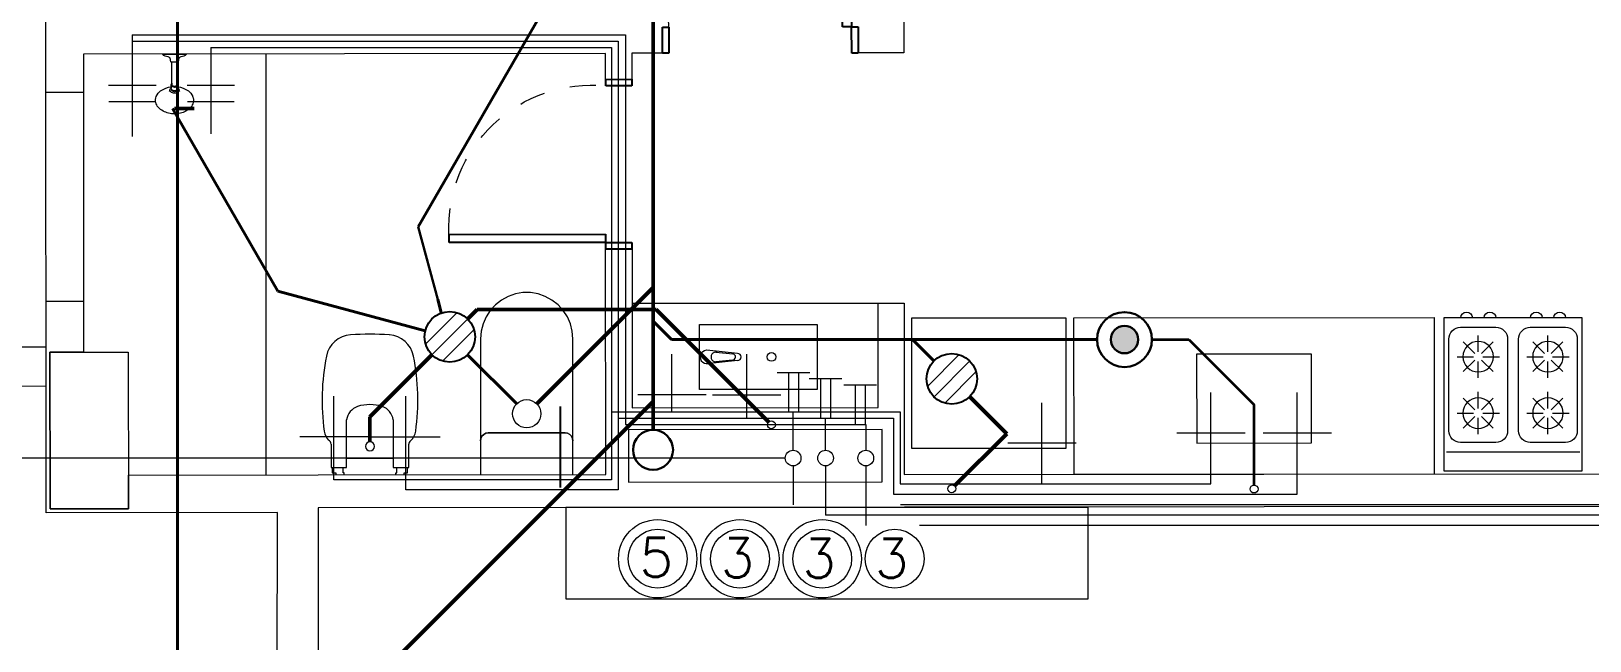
# Model space of a CAD drawing. Header units: millimetres. Extents: x 539 to 842, y -453 to -96.
# Drawn here: x 795.01 to 800.99, y -354.46 to -352.13 of the extents above; entities that cross this region are included whole.
import ezdxf

# ---------------------------------------------------------------- set-up
doc = ezdxf.new("R2010")
doc.units = ezdxf.units.MM
doc.header["$LTSCALE"] = 0.1
for name, pattern in [('ACAD_ISO02W100', [15, 12, -3]), ('CONTINUA', [0]), ('Trazo', [0.00635, 0.003175, -0.003175])]:
    doc.linetypes.add(name, pattern=pattern)
doc.layers.get('0').update_dxf_attribs({"lineweight": 5})
for name, color, linetype, lineweight in [('00-Agua Caliente', 1, 'Continuous', 20), ('00-Agua Fria', 5, 'ACAD_ISO02W100', 20), ('00-Texto AC', 7, 'Continuous', 18), ('00-Texto AF', 7, 'Continuous', 18), ('A-DETL-GENF', 7, 'Continuous', 5), ('A-DOOR', 7, 'Continuous', 5), ('MUEBLES', 250, 'Continuous', 5), ('P-SANR-FIXT', 7, 'Continuous', 5)]:
    doc.layers.add(name, color=color, linetype=linetype, lineweight=lineweight)
for name, color, linetype in [('00-Pluvial', 40, 'Continuous'), ('00-Secundario', 24, 'Continuous'), ('00-Ventilacion', 3, 'Continuous'), ('Textos', 7, 'Continuous')]:
    doc.layers.add(name, color=color, linetype=linetype)
doc.layers.add('00-Primario', color=7, linetype='Continuous', true_color=0xff2400)
doc.layers.add('A-DOOR-HDLN', color=5, linetype='Trazo', lineweight=5, true_color=0x0000ff)
doc.styles.add('Romans', font='romans.shx')

# ---------------------------------------------------------------- blocks, each defined once
blk = doc.blocks.new('Family6 - Puerta OBLAK - Baño-2882893-1-TORRE-ARQ-PB')
at = {"layer": 'A-DOOR', "color": 8, "lineweight": 25}
for p, q in [((-0.3, 0.05), (-0.325, 0.05)), ((-0.325, 0.05), (-0.325, -0.05)), ((-0.3, -0.05), (-0.3, 0.05)), ((0.325, 0.05), (0.3, 0.05)), ((0.3, 0.05), (0.3, -0.05)), ((0.325, -0.05), (0.325, 0.05)), ((-0.325, -0.05), (-0.3, -0.05)), ((-0.2685, -0.0508), (-0.3, -0.0508)), ((-0.3, -0.0508), (-0.3, -0.6507)), ((-0.2685, -0.6507), (-0.2685, -0.0508)), ((0.3, -0.05), (0.325, -0.05)), ((-0.3, -0.6507), (-0.2685, -0.6507))]:
    blk.add_line(p, q, dxfattribs=at)
at = {"layer": 'A-DOOR-HDLN', "color": 8}
blk.add_arc((-0.2437, -0.1049), 0.5464, 267.40168, 5.68796, dxfattribs=at)
blk = doc.blocks.new('Family5 - Puerta OPBLAK - Dormitorio-2880729-1-TORRE-ARQ-PB')
at = {"layer": 'A-DOOR', "color": 8, "lineweight": 25}
for p, q in [((-0.35, 0.05), (-0.375, 0.05)), ((-0.375, 0.05), (-0.375, -0.05)), ((-0.35, -0.05), (-0.35, 0.05)), ((0.375, 0.05), (0.35, 0.05)), ((0.35, 0.05), (0.35, -0.05)), ((0.375, -0.05), (0.375, 0.05)), ((-0.375, -0.05), (-0.35, -0.05)), ((0.35, -0.05), (0.315, -0.05)), ((0.315, -0.05), (0.315, -0.75)), ((0.35, -0.75), (0.35, -0.05)), ((0.35, -0.05), (0.375, -0.05)), ((0.315, -0.75), (0.35, -0.75))]:
    blk.add_line(p, q, dxfattribs=at)
at = {"layer": 'A-DOOR-HDLN', "color": 8}
blk.add_arc((0.3017, -0.0967), 0.6534, 175.89838, 271.16402, dxfattribs=at)
blk = doc.blocks.new('Cocina 51cm')
at = {"layer": 'MUEBLES', "color": 8}
for p, q in [((-0.255, -0.036), (0, -0.036)), ((0, -0.036), (0.255, -0.036)), ((-0.1335, -0.1035), (-0.1335, -0.1666)), ((0.1335, -0.1035), (0.1335, -0.1666)), ((-0.1908, -0.1273), (-0.1462, -0.1718)), ((-0.0762, -0.1273), (-0.1207, -0.1718)), ((0.0762, -0.1273), (0.1207, -0.1718)), ((0.1908, -0.1273), (0.1462, -0.1718)), ((-0.2145, -0.1846), (-0.1515, -0.1846)), ((-0.1462, -0.1973), (-0.1908, -0.2419)), ((-0.1335, -0.2026), (-0.1335, -0.2656)), ((-0.1207, -0.1973), (-0.0762, -0.2419)), ((-0.1154, -0.1846), (-0.0524, -0.1846)), ((0.0524, -0.1846), (0.1154, -0.1846)), ((0.1207, -0.1973), (0.0762, -0.2419)), ((0.1335, -0.2026), (0.1335, -0.2656)), ((0.1462, -0.1973), (0.1908, -0.2419)), ((0.1515, -0.1846), (0.2145, -0.1846)), ((-0.1908, -0.3433), (-0.1462, -0.3879)), ((-0.1335, -0.3196), (-0.1335, -0.3826)), ((-0.0762, -0.3433), (-0.1207, -0.3879)), ((0.0762, -0.3433), (0.1207, -0.3879)), ((0.1335, -0.3196), (0.1335, -0.3826)), ((0.1908, -0.3433), (0.1462, -0.3879)), ((-0.2145, -0.4006), (-0.1515, -0.4006)), ((-0.1462, -0.4134), (-0.1908, -0.4579)), ((-0.1207, -0.4134), (-0.0762, -0.4579)), ((-0.1154, -0.4006), (-0.0524, -0.4006)), ((0.0524, -0.4006), (0.1154, -0.4006)), ((0.1207, -0.4134), (0.0762, -0.4579)), ((0.1462, -0.4134), (0.1908, -0.4579)), ((0.1515, -0.4006), (0.2145, -0.4006)), ((-0.1335, -0.4187), (-0.1335, -0.4817)), ((0.1335, -0.4187), (0.1335, -0.4817))]:
    blk.add_line(p, q, dxfattribs=at)
blk.add_lwpolyline([(-0.265, 0.036), (0.265, 0.036), (0.265, -0.5492), (-0.265, -0.5492)], close=True, dxfattribs=at)
for points in [[(-0.201, -0.5132), (-0.0659, -0.5132, 0.414214), (-0.0209, -0.4682), (-0.0209, -0.117, 0.414214), (-0.0659, -0.072), (-0.201, -0.072, 0.414214), (-0.246, -0.117), (-0.246, -0.4682, 0.414214)], [(0.0659, -0.5132), (0.201, -0.5132, 0.414214), (0.246, -0.4682), (0.246, -0.117, 0.414214), (0.201, -0.072), (0.0659, -0.072, 0.414214), (0.0209, -0.117), (0.0209, -0.4682, 0.414214)]]:
    blk.add_lwpolyline(points, format="xyb", close=True, dxfattribs=at)
for centre in [(-0.1335, -0.1846), (0.1335, -0.1846), (-0.1335, -0.4006), (0.1335, -0.4006)]:
    blk.add_circle(centre, 0.0585, dxfattribs=at)
for centre in [(-0.1782, -0.5492), (-0.0887, -0.5492), (0.0887, -0.5492), (0.1782, -0.5492)]:
    blk.add_arc(centre, 0.0225, 180, 0, dxfattribs=at)
blk = doc.blocks.new('Shower-Valve_Trim-KOHLER-Alteo-K-TS45106 - 2_5 GPM_ 2BZ-Oil-Rubed Nickel-V7-2-TORRE-ARQ- PB _-2_14_')
at = {"layer": 'P-SANR-FIXT', "color": 8}
for p, q in [((2.5169, -14.2613), (2.5063, -14.3045)), ((2.5274, -14.2181), (2.5169, -14.2613)), ((2.5304, -14.2201), (2.5274, -14.2181)), ((2.5491, -14.2543), (2.5352, -14.2486)), ((2.544, -14.2785), (2.5489, -14.2585)), ((2.5489, -14.2585), (2.5496, -14.2555)), ((2.6277, -14.2778), (2.5489, -14.2585)), ((2.5063, -14.3045), (2.5099, -14.304)), ((2.5273, -14.281), (2.5422, -14.2823)), ((2.5433, -14.2816), (2.544, -14.2785)), ((2.544, -14.2785), (2.6228, -14.2978)), ((2.6228, -14.2978), (2.6275, -14.299)), ((2.6273, -14.3012), (2.6353, -14.3032)), ((2.6277, -14.2778), (2.6324, -14.2789)), ((2.6412, -14.2788), (2.6333, -14.2768)), ((2.6353, -14.3032), (2.6403, -14.3044)), ((2.6412, -14.2788), (2.6463, -14.28))]:
    blk.add_line(p, q, dxfattribs=at)
for centre, radius, start, end in [((2.5286, -14.2227), 0.00317, 6.88973, 54.99277), ((2.3096, -14.2492), 0.2237, 0.86448, 6.88973), ((2.5364, -14.2458), 0.00308, 180.86448, 247.69643), ((2.5487, -14.2552), 0.000995, 346.24425, 67.69643), ((2.7256, -14.3114), 0.0905, 131.08312, 158.8669), ((2.697, -14.2785), 0.0469, 98.13329, 131.08312), ((2.696, -14.2716), 0.0399, 63.16756, 98.13329), ((2.6956, -14.2724), 0.0408, 36.25317, 63.16756), ((2.6759, -14.2869), 0.0652, 13.90573, 36.25317), ((2.5094, -14.3008), 0.00318, 277.49573, 325.59877), ((2.3275, -14.1762), 0.2237, 325.59877, 331.62402), ((2.527, -14.284), 0.00308, 84.79207, 151.62402), ((2.5423, -14.2813), 0.000995, 264.79207, 346.24425), ((2.629, -14.2944), 0.00706, 209.18005, 256.24425), ((2.6316, -14.2837), 0.00706, 76.24425, 123.30845), ((2.7252, -14.3132), 0.0905, 173.6216, 201.40538), ((2.6532, -14.2979), 0.0156, 203.24425, 228.68804), ((2.6423, -14.2962), 0.00848, 256.24425, 285.40268), ((2.6414, -14.2929), 0.0119, 285.40268, 336.41209), ((2.6547, -14.2917), 0.0156, 103.80047, 129.24425), ((2.6364, -14.3294), 0.0206, 46.321, 64.72443), ((2.6442, -14.2882), 0.00848, 47.08582, 76.24425), ((2.6419, -14.2907), 0.0119, 356.07641, 47.08582), ((2.639, -14.2912), 0.0148, 333.96033, 346.24425), ((2.639, -14.2912), 0.0148, 346.24425, 358.52817), ((2.6544, -14.2561), 0.0206, 267.76407, 286.1675), ((2.642, -14.2919), 0.0998, 333.27475, 346.24425), ((2.642, -14.2919), 0.0998, 346.24425, 359.21375), ((2.6548, -14.2921), 0.0869, 359.21375, 13.90573), ((2.6846, -14.3292), 0.0469, 201.40538, 234.35521), ((2.6805, -14.3348), 0.0399, 234.35521, 269.32094), ((2.6805, -14.334), 0.0408, 269.32094, 296.23533), ((2.6697, -14.312), 0.0652, 296.23533, 318.58277), ((2.6535, -14.2977), 0.0869, 318.58277, 333.27475)]:
    blk.add_arc(centre, radius, start, end, dxfattribs=at)
for centre, major_axis, start_param, end_param in [((2.63, -14.289), (0.0025, 0.01), 3.141593, 4.712389), ((2.63, -14.289), (0.0025, 0.01), 4.712389, 6.283185), ((2.6499, -14.2938), (0.0042, 0.0171), 2.888228, 4.712389), ((2.6499, -14.2938), (0.00241, 0.00985), 3.041039, 4.712389), ((2.6499, -14.2938), (0.0042, 0.0171), 4.712389, 6.53655), ((2.6499, -14.2938), (0.00241, 0.00985), 4.712389, 6.383739)]:
    blk.add_ellipse(centre, major_axis=major_axis, ratio=0.707107, start_param=start_param, end_param=end_param, dxfattribs=at)
for points in [[(2.6393, -14.2912), (2.6389, -14.2927), (2.6378, -14.2956), (2.6351, -14.2992), (2.632, -14.301), (2.6293, -14.3015), (2.628, -14.3014), (2.6273, -14.3012)], [(2.6393, -14.2912), (2.6397, -14.2897), (2.64, -14.2867), (2.6392, -14.2823), (2.6374, -14.2792), (2.6352, -14.2775), (2.634, -14.277), (2.6333, -14.2768)]]:
    blk.add_open_spline(points, degree=3, knots=[1.570796, 1.570796, 1.570796, 1.570796, 1.963495, 2.356194, 2.748894, 2.945243, 3.141593, 3.141593, 3.141593, 3.141593], dxfattribs=at)
blk = doc.blocks.new('Sanitary_Toilets_Ceramica-Catalano_Zero-70-One-Piece-Close-Coupled-Syphonic - Default-V1-2-TORRE-ARQ- PB _-2_14_')
at = {"layer": 'A-DETL-GENF', "color": 8}
for p, q in [((0.0444, 0.177), (0.0015, 0.177)), ((0.0887, 0.177), (0.0444, 0.177)), ((0.1331, 0.177), (0.0887, 0.177)), ((0.1331, 0.177), (0.1423, 0.1755)), ((0.524, 0.177), (0.1331, 0.177)), ((0.1423, 0.1755), (0.1331, 0.177)), ((0.1423, 0.1755), (0.1507, 0.1713)), ((0.1507, 0.1713), (0.1423, 0.1755)), ((0.1507, 0.1713), (0.1573, 0.1646)), ((0.1573, 0.1646), (0.1507, 0.1713)), ((0.1573, 0.1646), (0.1616, 0.1563)), ((0.1616, 0.1563), (0.1573, 0.1646)), ((0.1616, 0.1563), (0.1631, 0.147)), ((0.1631, 0.147), (0.1616, 0.1563)), ((0.1631, 0.147), (0.1631, -0.147)), ((0.1631, 0.098), (0.1631, 0.147)), ((0.5531, 0.1746), (0.524, 0.177)), ((0.5815, 0.1674), (0.5531, 0.1746)), ((0.6082, 0.1557), (0.5815, 0.1674)), ((0.6327, 0.1397), (0.6082, 0.1557)), ((0.6542, 0.1199), (0.6327, 0.1397)), ((0.6722, 0.0968), (0.6542, 0.1199)), ((0.1631, 0.049), (0.1631, 0.098)), ((0.6861, 0.0711), (0.6722, 0.0968)), ((0.6956, 0.0435), (0.6861, 0.0711)), ((0.1631, 0), (0.1631, 0.049)), ((0.7004, 0.0146), (0.6956, 0.0435)), ((0.7004, -0.0146), (0.7004, 0.0146)), ((0.1631, -0.049), (0.1631, 0)), ((0.1631, -0.098), (0.1631, -0.049)), ((0.6861, -0.0711), (0.6956, -0.0435)), ((0.6956, -0.0435), (0.7004, -0.0146)), ((0.1631, -0.147), (0.1631, -0.098)), ((0.6542, -0.1199), (0.6722, -0.0968)), ((0.6722, -0.0968), (0.6861, -0.0711)), ((0.0015, -0.177), (0.0444, -0.177)), ((0.0444, -0.177), (0.0887, -0.177)), ((0.0887, -0.177), (0.1331, -0.177)), ((0.1423, -0.1755), (0.1331, -0.177)), ((0.1331, -0.177), (0.1423, -0.1755)), ((0.1331, -0.177), (0.524, -0.177)), ((0.1507, -0.1713), (0.1423, -0.1755)), ((0.1423, -0.1755), (0.1507, -0.1713)), ((0.1573, -0.1646), (0.1507, -0.1713)), ((0.1507, -0.1713), (0.1573, -0.1646)), ((0.1616, -0.1563), (0.1573, -0.1646)), ((0.1573, -0.1646), (0.1616, -0.1563)), ((0.1631, -0.147), (0.1616, -0.1563)), ((0.1616, -0.1563), (0.1631, -0.147)), ((0.524, -0.177), (0.5531, -0.1746)), ((0.5531, -0.1746), (0.5815, -0.1674)), ((0.5815, -0.1674), (0.6082, -0.1557)), ((0.6082, -0.1557), (0.6327, -0.1397)), ((0.6327, -0.1397), (0.6542, -0.1199))]:
    blk.add_line(p, q, dxfattribs=at)
blk = doc.blocks.new('Vitreous china bidet _ Debba _ Roca _ 355994xx0 - White - Debba- Roca-2705266-2-TORRE-ARQ- PB _-2_14_')
at = {"layer": 'P-SANR-FIXT', "color": 8}
for p, q in [((0.0357, 0.0802), (0.0357, 0.2622)), ((0.2143, 0.2622), (0.2143, 0.0802)), ((-0.0236, 0.1689), (-0.0236, 0.0802)), ((0.2736, 0.0802), (0.2738, 0.1687)), ((-0.0236, 0.0802), (-0.0194, 0.0802)), ((-0.0194, 0.0802), (-0.0194, 0.0596)), ((-0.0194, 0.0802), (0.0221, 0.0802)), ((0.0221, 0.0802), (0.0357, 0.0802)), ((0.0221, 0.0596), (0.0221, 0.0802)), ((0.0357, 0.1159), (0.2143, 0.1159)), ((0.2143, 0.0802), (0.2279, 0.0802)), ((0.2279, 0.0802), (0.2694, 0.0802)), ((0.2279, 0.0596), (0.2279, 0.0802)), ((0.2694, 0.0596), (0.2694, 0.0802)), ((0.2694, 0.0802), (0.2736, 0.0802)), ((-0.0194, 0.0596), (-0.006, 0.0596)), ((-0.006, 0.0596), (-0.006, 0.0508)), ((0.026, 0.0596), (0.0221, 0.0596)), ((0.026, 0.0508), (0.026, 0.0596)), ((0.224, 0.0596), (0.2279, 0.0596)), ((0.224, 0.0508), (0.224, 0.0596)), ((0.256, 0.0508), (0.256, 0.0596)), ((0.256, 0.0596), (0.2694, 0.0596))]:
    blk.add_line(p, q, dxfattribs=at)
for centre, radius, start, end in [((0.0575, 0.4868), 0.1013, 93.86915, 168.75559), ((0.125, -0.5106), 1.1009, 86.13085, 93.86915), ((0.1925, 0.4868), 0.1013, 11.24441, 86.13085), ((0.8089, 0.3374), 0.8673, 168.75559, 187.87391), ((-0.5589, 0.3374), 0.8673, 352.12609, 11.24441), ((0.1, 0.2529), 0.0649, 110.16908, 171.83092), ((0.1293, 0.1353), 0.1859, 91.32885, 106.15101), ((0.1207, 0.1353), 0.1859, 73.84899, 88.67115), ((0.15, 0.2529), 0.0649, 8.16908, 69.83092), ((0.0086, 0.2267), 0.0594, 187.87391, 225.1331), ((-0.0411, 0.1689), 0.0175, 0, 63.70008), ((0.2904, 0.1686), 0.0167, 126.27151, 179.72849), ((0.2414, 0.2267), 0.0594, 311.25476, 352.12609), ((0.125, 0.1608), 0.0175, 0, 180), ((0.125, 0.1608), 0.0175, 180, 0)]:
    blk.add_arc(centre, radius, start, end, dxfattribs=at)
blk = doc.blocks.new('Bacha 45x25cm')
at = {"layer": 'MUEBLES', "color": 8}
for p, q in [((0.1116, 0.1456), (0.0994, 0.0278)), ((0.1062, 0.0625), (0.1134, 0.1271)), ((0.1367, 0.1258), (0.1438, 0.0625)), ((0.1384, 0.1456), (0.1506, 0.0278))]:
    blk.add_line(p, q, dxfattribs=at)
blk.add_lwpolyline([(0, 0.45), (0.25, 0.45), (0.25, 0), (0, 0)], close=True, dxfattribs=at)
blk.add_circle((0.125, 0.275), 0.0166, dxfattribs=at)
for centre, radius, start, end in [((0.125, 0.1456), 0.0134, 0, 180), ((0.125, 0.1258), 0.0117, 360, 173.64144), ((0.125, 0.0625), 0.0188, 167.28289, 12.84679), ((0.125, 0.0278), 0.0256, 168.17214, 11.82786)]:
    blk.add_arc(centre, radius, start, end, dxfattribs=at)
blk = doc.blocks.new('T1-PB-2020')
at = {"color": 8, "lineweight": 5}
for p, q in [((4090.5396, 1258.9634), (4090.5337, 1264.8459)), ((4093.8227, 1263.1419), (4093.8251, 1260.7247)), ((4092.6819, 1260.722), (4090.6819, 1260.72)), ((4090.6819, 1260.72), (4090.683, 1259.5785)), ((4091.3815, 1260.72), (4091.3815, 1259.1075)), ((4092.682, 1260.6235), (4092.6819, 1260.722)), ((4092.9001, 1260.7238), (4092.7834, 1260.7236)), ((4092.7834, 1260.7236), (4092.7835, 1260.6236)), ((4093.8251, 1260.7247), (4093.6501, 1260.7247)), ((4092.6827, 1260.6235), (4092.682, 1260.6235)), ((4092.7835, 1260.6236), (4092.7827, 1260.6236)), ((4090.682, 1260.573), (4090.538, 1260.5728)), ((4092.6826, 1259.9985), (4092.6826, 1259.9735)), ((4092.6835, 1259.1095), (4092.6826, 1259.9735)), ((4092.6826, 1259.9735), (4092.6834, 1259.9735)), ((4092.7834, 1259.9736), (4092.7841, 1259.9736)), ((4092.7841, 1259.9736), (4092.7847, 1259.3656)), ((4090.682, 1259.773), (4090.538, 1259.7728)), ((4092.7843, 1259.7656), (4093.726, 1259.7666)), ((4093.726, 1259.7666), (4093.826, 1259.7667)), ((4093.7264, 1259.3666), (4093.726, 1259.7666)), ((4093.826, 1259.7667), (4093.8264, 1259.3667)), ((4094.4761, 1259.7098), (4095.8559, 1259.7112)), ((4094.4767, 1259.1098), (4094.4761, 1259.7098)), ((4095.8559, 1259.7112), (4095.8565, 1259.1112)), ((4090.554, 1259.5784), (4090.854, 1259.5787)), ((4090.683, 1259.5785), (4090.554, 1259.5784)), ((4090.554, 1259.5784), (4090.5546, 1258.9784)), ((4090.5546, 1258.9784), (4090.554, 1259.5784)), ((4090.854, 1259.5787), (4090.8546, 1258.9787)), ((4095.3861, 1259.5707), (4094.9461, 1259.5703)), ((4094.9461, 1259.5703), (4094.9465, 1259.2303)), ((4095.3865, 1259.2307), (4095.3861, 1259.5707)), ((4092.7847, 1259.3656), (4093.7264, 1259.3666)), ((4093.8264, 1259.3667), (4093.8267, 1259.1092)), ((4093.7415, 1259.2816), (4092.7698, 1259.2806)), ((4092.7698, 1259.2806), (4092.77, 1259.0806)), ((4093.7417, 1259.0816), (4093.7415, 1259.2816)), ((4094.9465, 1259.2303), (4095.3865, 1259.2307)), ((4090.8545, 1259.1077), (4091.5808, 1259.1084)), ((4090.8546, 1258.9787), (4090.8545, 1259.1077)), ((4091.5808, 1259.1084), (4092.6835, 1259.1095)), ((4093.8267, 1259.1092), (4097.3823, 1259.1127)), ((4095.8565, 1259.1112), (4094.4767, 1259.1098)), ((4092.77, 1259.0806), (4093.7417, 1259.0816)), ((4097.3824, 1258.9877), (4093.8268, 1258.9842)), ((4091.425, 1258.9643), (4090.5396, 1258.9634)), ((4090.8546, 1258.9787), (4090.5546, 1258.9784)), ((4090.5546, 1258.9784), (4090.8546, 1258.9787)), ((4091.4243, 1254.6412), (4091.425, 1258.9643)), ((4092.7701, 1258.9831), (4091.5809, 1258.9819)), ((4091.5809, 1258.9819), (4091.5827, 1257.1644)), ((4093.8268, 1258.9842), (4092.7701, 1258.9831))]:
    blk.add_line(p, q, dxfattribs=at)
at = {"color": 8}
blk.add_lwpolyline([(4090.539, 1259.5978), (4088.2132, 1259.5978), (4088.2132, 1259.4478), (4090.5391, 1259.4501)], dxfattribs=at)
at = {"color": 8, "lineweight": 5}
blk.add_lwpolyline([(4094.5307, 1258.9829), (4092.5307, 1258.9829), (4092.5307, 1258.6329), (4094.5307, 1258.6329), (4094.5307, 1258.9829)], dxfattribs=at)
at = {"layer": '00-Ventilacion', "color": 8, "lineweight": 5}
blk.add_lwpolyline([(4093.8558, 1259.2098), (4093.8558, 1259.7098), (4094.4458, 1259.7098), (4094.4458, 1259.2098), (4093.8558, 1259.2098)], dxfattribs=at)
at = {"color": 8, "lineweight": 5}
for name, p, xscale, rotation in [('Family5 - Puerta OPBLAK - Dormitorio-2880729-1-TORRE-ARQ-PB', (4093.275, 1260.7741), -1.000000000000006, 180.0572957222605), ('Shower-Valve_Trim-KOHLER-Alteo-K-TS45106 - 2_5 GPM_ 2BZ-Oil-Rubed Nickel-V7-2-TORRE-ARQ- PB _-2_14_', (4077.7773, 1266.5558), -1, 76.24425034768265), ('Family6 - Puerta OBLAK - Baño-2882893-1-TORRE-ARQ-PB', (4092.733, 1260.2986), -0.999999999999994, 270.057295711756), ('Cocina 51cm', (4096.1586, 1259.1605), -1, 180)]:
    blk.add_blockref(name, p, dxfattribs=dict(at, xscale=xscale, rotation=rotation))
for name, p, rotation in [('Sanitary_Toilets_Ceramica-Catalano_Zero-70-One-Piece-Close-Coupled-Syphonic - Default-V1-2-TORRE-ARQ- PB _-2_14_', (4092.3802, 1259.106), 89.99999995422553), ('Bacha 45x25cm', (4093.0425, 1259.685), 269.9999997179184)]:
    blk.add_blockref(name, p, dxfattribs=dict(at, rotation=rotation))
blk.add_blockref('Vitreous china bidet _ Debba _ Roca _ 355994xx0 - White - Debba- Roca-2705266-2-TORRE-ARQ- PB _-2_14_', (4091.6547, 1259.0568), dxfattribs=at)
blk = doc.blocks.new('LLP')
at = {"layer": '00-Agua Fria', "color": 0, "linetype": 'Continuous', "lineweight": 20}
for p, q in [((-1, 2.4), (1, 2.4)), ((-0.3, 2.4), (-0.3, 0)), ((0.3, 2.4), (0.3, 0))]:
    blk.add_line(p, q, dxfattribs=at)

msp = doc.modelspace()

# ---------------------------------------------------------------- hatches: boundary and pattern name
at = {"layer": '00-Primario', "lineweight": 100}
msp.add_hatch(color=256, dxfattribs=at).paths.add_polyline_path([(799.2555, -353.3068, 1), (799.1502, -353.3068, 1)])

# ---------------------------------------------------------------- linework, layer by layer
at = {"layer": '00-Agua Caliente', "color": 1, "linetype": 'Continuous', "lineweight": 20}
for p, q in [((795.4021, -352.1388), (795.4021, -352.5288)), ((795.3109, -352.3316), (795.4933, -352.3316)), ((795.3122, -352.3945), (795.492, -352.3945)), ((797.756, -353.6075), (797.756, -353.3631)), ((796.4502, -353.8824), (796.4502, -353.5238)), ((797.6251, -353.5186), (797.8868, -353.5186)), ((799.8646, -353.8995), (799.8646, -353.51)), ((796.3193, -353.6793), (796.5811, -353.6793)), ((799.9955, -353.6654), (799.7337, -353.6654))]:
    msp.add_line(p, q, dxfattribs=at)
at = {"layer": '00-Agua Caliente', "linetype": 'ACAD_ISO02W100', "ltscale": 3}
for points in [[(795.4021, -352.1388), (797.292, -352.1388), (797.292, -353.6325), (798.212, -353.6325), (798.212, -353.7309)], [(798.212, -353.7909), (798.212, -354.0193)], [(802.0183, -354.0193), (798.212, -354.0193)]]:
    msp.add_lwpolyline(points, dxfattribs=at)
at = {"layer": '00-Agua Caliente', "linetype": 'CONTINUA'}
for points in [[(795.4021, -352.1632), (797.2639, -352.1632), (797.2639, -353.8824), (796.4502, -353.8824)], [(797.2639, -353.6075), (798.3183, -353.6075), (798.3183, -353.8995), (799.8646, -353.8995)], [(798.058, -353.7309), (798.058, -353.6075)], [(798.058, -353.7909), (798.058, -353.9793)], [(801.9833, -353.9793), (798.058, -353.9793)]]:
    msp.add_lwpolyline(points, dxfattribs=at)
at = {"layer": '00-Agua Caliente', "color": 1, "linetype": 'CONTINUA', "lineweight": 20}
for centre in [(798.058, -353.7609), (798.212, -353.7609)]:
    msp.add_circle(centre, 0.03, dxfattribs=at)
at = {"layer": '00-Agua Caliente', "color": 1}
for centre, radius in [((798.045, -354.1464), 0.15), ((798.045, -354.1464), 0.1127), ((798.3228, -354.1464), 0.1127)]:
    msp.add_circle(centre, radius, dxfattribs=at)
at = {"layer": '00-Agua Fria', "color": 5, "linetype": 'Continuous', "lineweight": 20}
for p, q in [((795.7032, -352.1876), (795.7032, -352.519)), ((795.6119, -352.3316), (795.7944, -352.3316)), ((795.6132, -352.3945), (795.7931, -352.3945)), ((797.4694, -353.584), (797.4694, -353.3631)), ((796.1749, -353.8442), (796.1749, -353.5238)), ((797.6003, -353.5186), (797.3386, -353.5186)), ((798.8869, -353.8596), (798.8869, -353.5488)), ((799.5339, -353.8596), (799.5339, -353.51)), ((796.3058, -353.6793), (796.044, -353.6793)), ((799.6648, -353.6654), (799.403, -353.6654)), ((799.0178, -353.7042), (798.756, -353.7042))]:
    msp.add_line(p, q, dxfattribs=at)
at = {"layer": '00-Agua Fria', "color": 5, "lineweight": 25}
msp.add_line((797.0427, -353.8732), (797.0427, -353.5638), dxfattribs=at)
at = {"layer": '00-Agua Fria', "ltscale": 3}
for points in [[(795.7032, -352.1876), (797.2378, -352.1876), (797.2378, -353.8442), (796.1749, -353.8442)], [(797.2378, -353.584), (798.3431, -353.584), (798.3431, -353.8596), (799.5339, -353.8596)], [(797.9337, -353.7309), (797.9337, -353.584)], [(797.9037, -353.7609), (791.3519, -353.7609)], [(797.9337, -353.7909), (797.9337, -353.9394)], [(801.9451, -353.9394), (797.9337, -353.9394)]]:
    msp.add_lwpolyline(points, dxfattribs=at)
at = {"layer": '00-Agua Fria', "linetype": 'CONTINUA', "lineweight": 20}
for centre, radius in [((797.9337, -353.7609), 0.03), ((797.7298, -354.1464), 0.15), ((797.7298, -354.1464), 0.1127)]:
    msp.add_circle(centre, radius, dxfattribs=at)
at = {"layer": '00-Pluvial', "lineweight": 40}
msp.add_lwpolyline([(795.5754, -358.4585), (795.5754, -347.2179)], dxfattribs=at)
at = {"layer": '00-Primario', "lineweight": 50}
for points in [[(797.3972, -353.6528), (797.3971, -344.272)], [(796.9514, -353.5526), (797.3971, -353.1068)], [(795.7654, -355.1758), (797.3971, -353.5441)]]:
    msp.add_lwpolyline(points, dxfattribs=at)
at = {"layer": '00-Primario', "lineweight": 40}
for points in [[(797.3971, -353.236), (797.468, -353.3068)], [(799.0978, -353.3068), (797.468, -353.3068)], [(798.4729, -353.3888), (798.3909, -353.3068)], [(796.8748, -353.5526), (796.6868, -353.3647)]]:
    msp.add_lwpolyline(points, dxfattribs=at)
at = {"layer": '00-Primario', "lineweight": 35}
for points in [[(799.3079, -353.3068), (799.4494, -353.3068)], [(799.4493, -353.3068), (799.6994, -353.5568)], [(799.6994, -353.8643), (799.6994, -353.5568)]]:
    msp.add_lwpolyline(points, dxfattribs=at)
at = {"layer": '00-Primario', "lineweight": 30}
for centre, radius in [((799.2029, -353.3068), 0.1051), ((799.2029, -353.3068), 0.0526), ((797.3971, -353.7293), 0.0765)]:
    msp.add_circle(centre, radius, dxfattribs=at)
at = {"layer": '00-Primario', "lineweight": 20}
for centre, radius in [((796.9131, -353.5909), 0.0541), ((797.4147, -354.1464), 0.1127)]:
    msp.add_circle(centre, radius, dxfattribs=at)
at = {"layer": '00-Primario', "linetype": 'Continuous', "lineweight": 20}
msp.add_circle((799.6994, -353.8794), 0.0151, dxfattribs=at)
at = {"layer": '00-Secundario', "lineweight": 15}
for p, q in [((796.5255, -353.3242), (796.6458, -353.2039)), ((796.5498, -353.3649), (796.6865, -353.2282)), ((796.5905, -353.3892), (796.7108, -353.2689)), ((798.5695, -353.3646), (798.4492, -353.4849)), ((798.6103, -353.3888), (798.4735, -353.5256)), ((798.6345, -353.4296), (798.5142, -353.5499))]:
    msp.add_line(p, q, dxfattribs=at)
at = {"layer": '00-Secundario', "lineweight": 30}
for points in [[(796.4978, -352.8746), (798.2984, -349.7559)], [(796.5724, -353.1528), (796.4978, -352.8746)]]:
    msp.add_lwpolyline(points, dxfattribs=at)
at = {"layer": '00-Secundario', "lineweight": 40}
for points in [[(795.9604, -353.122), (795.5563, -352.4221)], [(796.5245, -353.2732), (795.9604, -353.122)], [(796.5858, -353.2029), (796.5724, -353.1528)]]:
    msp.add_lwpolyline(points, dxfattribs=at)
at = {"layer": '00-Secundario', "lineweight": 50}
for points in [[(795.5639, -352.4221), (795.6392, -352.4221)], [(796.6871, -353.2276), (796.7233, -353.1914)], [(797.4085, -353.1914), (796.7233, -353.1914)], [(797.4085, -353.1914), (797.8397, -353.6225)], [(796.6868, -353.2279), (796.6871, -353.2276)], [(796.3125, -353.6022), (796.5501, -353.3647)], [(798.6103, -353.5262), (798.7519, -353.6678)], [(796.3125, -353.6985), (796.3125, -353.6022)], [(796.3125, -353.6985), (796.3125, -353.6548)], [(798.5521, -353.8676), (798.7519, -353.6678)]]:
    msp.add_lwpolyline(points, dxfattribs=at)
at = {"layer": '00-Secundario', "lineweight": 25}
for centre in [(796.6184, -353.2963), (798.5413, -353.4572)]:
    msp.add_circle(centre, 0.0967, dxfattribs=at)
at = {"layer": '00-Secundario', "linetype": 'Continuous', "lineweight": 20}
for centre in [(797.8504, -353.6333), (798.5414, -353.8783)]:
    msp.add_circle(centre, 0.0151, dxfattribs=at)
at = {"layer": '00-Ventilacion', "color": 6, "lineweight": 5}
msp.add_lwpolyline([(798.3886, -353.2237), (798.9786, -353.2237), (798.9786, -353.7237), (798.3886, -353.7237)], close=True, dxfattribs=at)
at = {"layer": '00-Ventilacion', "color": 3, "lineweight": 20}
msp.add_circle((797.4147, -354.1464), 0.15, dxfattribs=at)

# ---------------------------------------------------------------- block references
at = {"color": 2}
msp.add_blockref('T1-PB-2020', (-3295.4671, -1612.9335), dxfattribs=at)
at = {"layer": '00-Agua Caliente', "color": 1, "linetype": 'Continuous', "lineweight": 20, "xscale": -0.0625, "yscale": 0.0625, "zscale": 0.0625}
for p in [(798.0574, -353.6075), (798.1902, -353.6311)]:
    msp.add_blockref('LLP', p, dxfattribs=at)
at = {"layer": '00-Agua Fria', "linetype": 'Continuous', "lineweight": 20, "xscale": -0.0625, "yscale": 0.0625, "zscale": 0.0625}
msp.add_blockref('LLP', (797.935, -353.584), dxfattribs=at)

# ---------------------------------------------------------------- texts
at = {"layer": '00-Texto AC', "style": 'Romans'}
for p in [(797.9693, -354.2196), (798.2471, -354.2196)]:
    msp.add_text('3', height=0.15, rotation=360, dxfattribs=at).set_placement(p)
at = {"layer": '00-Texto AF', "style": 'Romans'}
msp.add_text('3', height=0.15, rotation=360, dxfattribs=at).set_placement((797.6564, -354.2178))
at = {"layer": 'Textos', "style": 'Romans'}
msp.add_text('5', height=0.15, rotation=360, dxfattribs=at).set_placement((797.3453, -354.2157))

doc.saveas('drawing.dxf')
